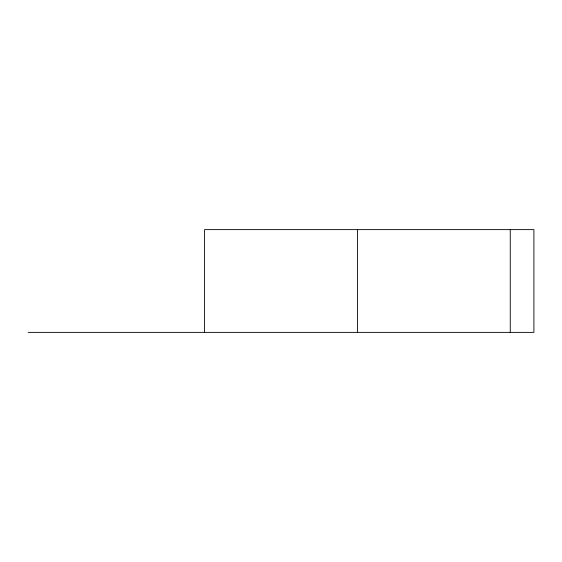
<?xml version="1.0" encoding="UTF-8"?>
<svg xmlns="http://www.w3.org/2000/svg" width="562" height="562" viewBox="0 0 562 562"><rect width="100%" height="100%" fill="white"/><g stroke="black" fill="none" stroke-linecap="round" stroke-linejoin="round"><path stroke-width="0.84" d="M28.1 332.381L533.9 332.381L533.9 229.619L204.582 229.619L204.582 332.381M510.254 229.619L510.254 332.381M357.418 229.619L357.418 332.381"/></g></svg>
